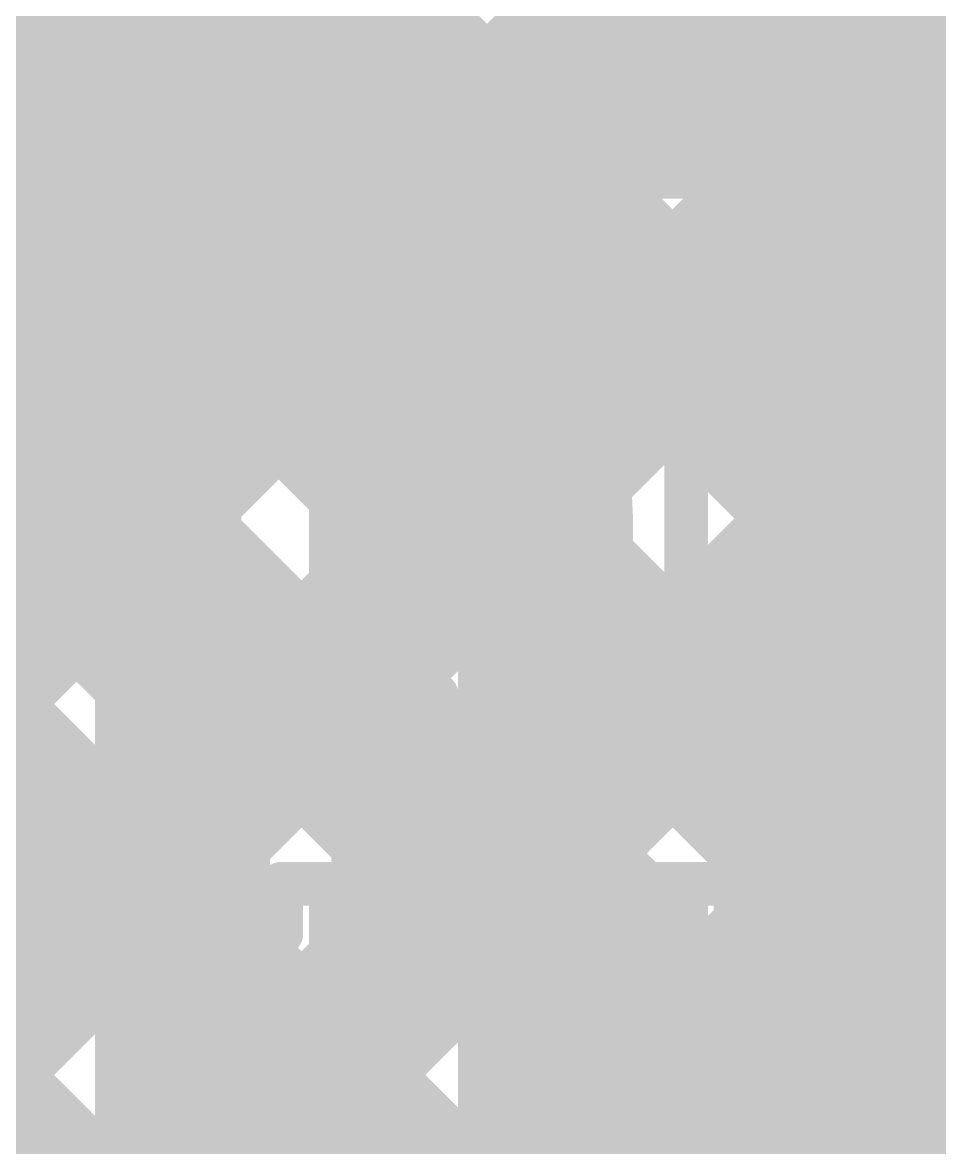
# Model space of a CAD drawing. Header units: millimetres. Extents: x 13 to 259, y -2 to 326.
# Drawn here: x 139.369 to 141.466, y 113.537 to 116.11 of the extents above; entities that cross this region are included whole.
import ezdxf

# ---------------------------------------------------------------- set-up
doc = ezdxf.new("R2010")
doc.units = ezdxf.units.MM
for name, color, linetype in [('ConnectLayer', 7, 'Continuous'), ('Mechanical14', 56, 'Continuous'), ('Mechanical8', 56, 'Continuous'), ('MidLayer3', 90, 'Continuous'), ('MidLayer4', 156, 'Continuous')]:
    doc.layers.add(name, color=color, linetype=linetype)

# ---------------------------------------------------------------- blocks, each defined once
blk = doc.blocks.new('SAMTEC_ASP_127797_01_185')
at = {"layer": 'Mechanical14', "const_width": 0.1}
for points in [[(-13.6652, 5.7404), (-14.2748, 5.7404)], [(-13.6652, 5.7404), (-14.2748, 5.7404)], [(-13.6652, 5.5994), (-13.6652, 5.7404)], [(-12.3952, 5.7404), (-13.0048, 5.7404)], [(-12.3952, 5.7404), (-13.0048, 5.7404)], [(-13.0048, 5.5994), (-13.0048, 5.7404)], [(-12.3952, 5.5994), (-12.3952, 5.7404)], [(-11.1252, 5.7404), (-11.7348, 5.7404)], [(-11.1252, 5.7404), (-11.7348, 5.7404)], [(-11.7348, 5.5994), (-11.7348, 5.7404)], [(-13.5509, 5.5994), (-13.6652, 5.5994)], [(-13.5509, 5.2438), (-13.5509, 5.5994)], [(-13.0048, 5.5994), (-13.1191, 5.5994)], [(-13.1191, 5.2438), (-13.1191, 5.5994)], [(-12.2809, 5.5994), (-12.3952, 5.5994)], [(-12.2809, 5.2438), (-12.2809, 5.5994)], [(-11.7348, 5.5994), (-11.8491, 5.5994)], [(-11.8491, 5.2438), (-11.8491, 5.5994)], [(-13.5509, 5.4864), (-14.3891, 5.4864)], [(-13.5509, 5.4864), (-14.3891, 5.4864)], [(-12.2809, 5.4864), (-13.1191, 5.4864)], [(-12.2809, 5.4864), (-13.1191, 5.4864)], [(-11.0109, 5.4864), (-11.8491, 5.4864)], [(-11.0109, 5.4864), (-11.8491, 5.4864)], [(-13.1191, 5.2438), (-13.5509, 5.2438)], [(-11.8491, 5.2438), (-12.2809, 5.2438)], [(-13.1191, 4.9162), (-13.5509, 4.9162)], [(-13.5509, 4.5606), (-13.5509, 4.9162)], [(-13.1191, 4.5606), (-13.1191, 4.9162)], [(-12.2809, 4.5606), (-12.2809, 4.9162)], [(-11.8491, 4.9162), (-12.2809, 4.9162)], [(-11.8491, 4.5606), (-11.8491, 4.9162)], [(-13.5509, 4.6736), (-14.3891, 4.6736)], [(-12.2809, 4.6736), (-13.1191, 4.6736)], [(-11.0109, 4.6736), (-11.8491, 4.6736)], [(-13.6652, 4.4196), (-13.6652, 4.5606)], [(-13.5509, 4.5606), (-13.6652, 4.5606)], [(-13.0048, 4.5606), (-13.1191, 4.5606)], [(-13.0048, 4.4196), (-13.0048, 4.5606)], [(-12.3952, 4.4196), (-12.3952, 4.5606)], [(-12.2809, 4.5606), (-12.3952, 4.5606)], [(-11.7348, 4.5606), (-11.8491, 4.5606)], [(-11.7348, 4.4196), (-11.7348, 4.5606)], [(-13.6652, 4.4196), (-14.2748, 4.4196)], [(-12.3952, 4.4196), (-13.0048, 4.4196)], [(-11.1252, 4.4196), (-11.7348, 4.4196)]]:
    blk.add_lwpolyline(points, dxfattribs=at)
at = {"layer": 'Mechanical14', "const_width": 0.05}
for points in [[(-13.6902, 5.7404, 1), (-13.6402, 5.7404, 1)], [(-13.6902, 5.7404, 1), (-13.6402, 5.7404, 1)], [(-13.6902, 5.7404, 1), (-13.6402, 5.7404, 1)], [(-13.0298, 5.7404, 1), (-12.9798, 5.7404, 1)], [(-13.0298, 5.7404, 1), (-12.9798, 5.7404, 1)], [(-13.0298, 5.7404, 1), (-12.9798, 5.7404, 1)], [(-12.4202, 5.7404, 1), (-12.3702, 5.7404, 1)], [(-12.4202, 5.7404, 1), (-12.3702, 5.7404, 1)], [(-12.4202, 5.7404, 1), (-12.3702, 5.7404, 1)], [(-11.7598, 5.7404, 1), (-11.7098, 5.7404, 1)], [(-11.7598, 5.7404, 1), (-11.7098, 5.7404, 1)], [(-11.7598, 5.7404, 1), (-11.7098, 5.7404, 1)], [(-13.6902, 5.5994, 1), (-13.6402, 5.5994, 1)], [(-13.6902, 5.5994, 1), (-13.6402, 5.5994, 1)], [(-13.5759, 5.5994, 1), (-13.5259, 5.5994, 1)], [(-13.5759, 5.5994, 1), (-13.5259, 5.5994, 1)], [(-13.1441, 5.5994, 1), (-13.0941, 5.5994, 1)], [(-13.1441, 5.5994, 1), (-13.0941, 5.5994, 1)], [(-13.0298, 5.5994, 1), (-12.9798, 5.5994, 1)], [(-13.0298, 5.5994, 1), (-12.9798, 5.5994, 1)], [(-12.4202, 5.5994, 1), (-12.3702, 5.5994, 1)], [(-12.4202, 5.5994, 1), (-12.3702, 5.5994, 1)], [(-12.3059, 5.5994, 1), (-12.2559, 5.5994, 1)], [(-12.3059, 5.5994, 1), (-12.2559, 5.5994, 1)], [(-11.8741, 5.5994, 1), (-11.8241, 5.5994, 1)], [(-11.8741, 5.5994, 1), (-11.8241, 5.5994, 1)], [(-11.7598, 5.5994, 1), (-11.7098, 5.5994, 1)], [(-11.7598, 5.5994, 1), (-11.7098, 5.5994, 1)], [(-13.5759, 5.4864, 1), (-13.5259, 5.4864, 1)], [(-13.5759, 5.4864, 1), (-13.5259, 5.4864, 1)], [(-13.1441, 5.4864, 1), (-13.0941, 5.4864, 1)], [(-13.1441, 5.4864, 1), (-13.0941, 5.4864, 1)], [(-12.3059, 5.4864, 1), (-12.2559, 5.4864, 1)], [(-12.3059, 5.4864, 1), (-12.2559, 5.4864, 1)], [(-11.8741, 5.4864, 1), (-11.8241, 5.4864, 1)], [(-11.8741, 5.4864, 1), (-11.8241, 5.4864, 1)], [(-13.5759, 5.2438, 1), (-13.5259, 5.2438, 1)], [(-13.5759, 5.2438, 1), (-13.5259, 5.2438, 1)], [(-13.1441, 5.2438, 1), (-13.0941, 5.2438, 1)], [(-13.1441, 5.2438, 1), (-13.0941, 5.2438, 1)], [(-12.3059, 5.2438, 1), (-12.2559, 5.2438, 1)], [(-12.3059, 5.2438, 1), (-12.2559, 5.2438, 1)], [(-11.8741, 5.2438, 1), (-11.8241, 5.2438, 1)], [(-11.8741, 5.2438, 1), (-11.8241, 5.2438, 1)], [(-13.5759, 4.9162, 1), (-13.5259, 4.9162, 1)], [(-13.5759, 4.9162, 1), (-13.5259, 4.9162, 1)], [(-13.1441, 4.9162, 1), (-13.0941, 4.9162, 1)], [(-13.1441, 4.9162, 1), (-13.0941, 4.9162, 1)], [(-12.3059, 4.9162, 1), (-12.2559, 4.9162, 1)], [(-12.3059, 4.9162, 1), (-12.2559, 4.9162, 1)], [(-11.8741, 4.9162, 1), (-11.8241, 4.9162, 1)], [(-11.8741, 4.9162, 1), (-11.8241, 4.9162, 1)], [(-13.5759, 4.6736, 1), (-13.5259, 4.6736, 1)], [(-13.1441, 4.6736, 1), (-13.0941, 4.6736, 1)], [(-12.3059, 4.6736, 1), (-12.2559, 4.6736, 1)], [(-11.8741, 4.6736, 1), (-11.8241, 4.6736, 1)], [(-13.6902, 4.5606, 1), (-13.6402, 4.5606, 1)], [(-13.6902, 4.5606, 1), (-13.6402, 4.5606, 1)], [(-13.5759, 4.5606, 1), (-13.5259, 4.5606, 1)], [(-13.5759, 4.5606, 1), (-13.5259, 4.5606, 1)], [(-13.1441, 4.5606, 1), (-13.0941, 4.5606, 1)], [(-13.1441, 4.5606, 1), (-13.0941, 4.5606, 1)], [(-13.0298, 4.5606, 1), (-12.9798, 4.5606, 1)], [(-13.0298, 4.5606, 1), (-12.9798, 4.5606, 1)], [(-12.4202, 4.5606, 1), (-12.3702, 4.5606, 1)], [(-12.4202, 4.5606, 1), (-12.3702, 4.5606, 1)], [(-12.3059, 4.5606, 1), (-12.2559, 4.5606, 1)], [(-12.3059, 4.5606, 1), (-12.2559, 4.5606, 1)], [(-11.8741, 4.5606, 1), (-11.8241, 4.5606, 1)], [(-11.8741, 4.5606, 1), (-11.8241, 4.5606, 1)], [(-11.7598, 4.5606, 1), (-11.7098, 4.5606, 1)], [(-11.7598, 4.5606, 1), (-11.7098, 4.5606, 1)], [(-13.6902, 4.4196, 1), (-13.6402, 4.4196, 1)], [(-13.6902, 4.4196, 1), (-13.6402, 4.4196, 1)], [(-13.0298, 4.4196, 1), (-12.9798, 4.4196, 1)], [(-13.0298, 4.4196, 1), (-12.9798, 4.4196, 1)], [(-12.4202, 4.4196, 1), (-12.3702, 4.4196, 1)], [(-12.4202, 4.4196, 1), (-12.3702, 4.4196, 1)], [(-11.7598, 4.4196, 1), (-11.7098, 4.4196, 1)], [(-11.7598, 4.4196, 1), (-11.7098, 4.4196, 1)]]:
    blk.add_lwpolyline(points, format="xyb", close=True, dxfattribs=at)
at = {"layer": 'Mechanical8', "const_width": 0.1}
for points in [[(-13.335, 3.175), (-13.335, 4.175)], [(-12.065, 3.175), (-12.065, 4.175)]]:
    blk.add_lwpolyline(points, dxfattribs=at)
at = {"layer": 'Mechanical8', "const_width": 0.05}
for points in [[(-13.36, 4.175, 1), (-13.31, 4.175, 1)], [(-12.09, 4.175, 1), (-12.04, 4.175, 1)]]:
    blk.add_lwpolyline(points, format="xyb", close=True, dxfattribs=at)

msp = doc.modelspace()

# ---------------------------------------------------------------- linework, layer by layer
at = {"layer": 'ConnectLayer', "const_width": 0.4}
for points in [[(132.7821, 124.3214), (147.8674, 109.2362)], [(132.7821, 124.3214), (141.26, 115.8435)], [(132.7596, 123.4955), (147.5365, 108.7185)], [(132.7596, 123.4955), (141.26, 114.995)], [(132.6089, 122.7976), (148.3728, 107.0337)], [(138.9722, 116.062), (143.7617, 120.8515)], [(138.9722, 116.062), (143.7617, 120.8515)], [(138.9722, 116.062), (143.4426, 120.5324)], [(139.6656, 115.9069), (144.1588, 120.4)], [(140.5142, 115.9069), (145.0073, 120.4)], [(141.3627, 115.9069), (145.8558, 120.4)], [(139.081, 115.3222), (143.3158, 119.557)], [(139.081, 115.3222), (143.3158, 119.557)], [(141.26, 108.773), (141.26, 119.3614)], [(138.9618, 118.9902), (142.0452, 115.9069)], [(138.9619, 118.9902), (145.5348, 112.4173)], [(138.9619, 118.9902), (145.5348, 112.4173)], [(139.1384, 114.5311), (143.5841, 118.9768)], [(139.1384, 114.5311), (143.5841, 118.9768)], [(138.1738, 118.9298), (147.8674, 109.2362)], [(136.5108, 118.8957), (148.3728, 107.0337)], [(137.3593, 118.8957), (147.5365, 108.7185)], [(139.1321, 117.9714), (141.1966, 115.9069)], [(133.8952, 108.4393), (143.3215, 117.8657)], [(133.8952, 108.4393), (143.3215, 117.8657)], [(139.7354, 115.9766), (141.26, 117.5013)], [(137.8697, 110.7168), (144.4969, 117.344)], [(137.8697, 110.7168), (144.4969, 117.344)], [(138.978, 110.9766), (145.2806, 117.2792)], [(138.978, 110.9766), (145.2806, 117.2792)], [(137.4273, 111.1229), (143.5672, 117.2629)], [(137.4273, 111.1229), (143.5672, 117.2629)], [(139.1096, 117.1454), (140.3481, 115.9069)], [(140.1596, 115.5523), (141.26, 116.6527)], [(138.9589, 116.4476), (139.4996, 115.9069)], [(139.2685, 116.4435), (140.4435, 115.2685)], [(139.0937, 115.9069), (145.6745, 115.9069)], [(140.5481, 115.0923), (141.26, 115.8042)], [(139.1307, 115.4273), (147.702, 106.856)], [(139.1307, 115.4273), (147.702, 106.856)], [(139.1253, 115.4129), (139.735, 114.8031)], [(134.0348, 108.579), (140.8227, 115.3669)], [(137.4273, 111.1229), (141.6712, 115.3669)], [(137.8697, 110.7168), (142.5198, 115.3669)], [(138.978, 110.9766), (143.3683, 115.3669)], [(139.1052, 115.3669), (145.6745, 115.3669)], [(139.1384, 114.5311), (139.9742, 115.3669)], [(139.1911, 115.3669), (146.51, 108.0479)], [(140.0396, 115.3669), (146.51, 108.8965)], [(140.8882, 115.3669), (146.51, 109.745)], [(139.1384, 114.5311), (139.5727, 114.9654)], [(140.565, 109.2444), (140.565, 114.975)], [(140.565, 114.2607), (141.26, 114.9557)], [(140.565, 114.8415), (141.26, 114.1465)], [(139.735, 109.2444), (139.735, 114.8031)], [(139.1143, 114.5952), (147.6491, 106.0604)], [(139.1143, 114.5952), (147.6491, 106.0604)], [(139.1143, 114.5952), (146.51, 107.1994)], [(139.1143, 114.5952), (139.735, 113.9744)], [(138.1358, 112.68), (139.735, 114.2792)], [(140.565, 113.4122), (141.26, 114.1072)], [(140.565, 113.9929), (141.26, 113.2979)], [(138.9559, 113.9051), (148.3526, 104.5083)], [(138.9559, 113.9051), (148.3526, 104.5083)], [(138.9559, 113.9051), (146.51, 106.3509)], [(138.9559, 113.9051), (139.735, 113.1259)], [(138.4, 112.0957), (139.735, 113.4307)]]:
    msp.add_lwpolyline(points, dxfattribs=at)
at = {"layer": 'ConnectLayer', "const_width": 0.2}
for points in [[(139.6354, 115.9766, 1), (139.8354, 115.9766, 1)], [(139.3996, 115.9069, 1), (139.5996, 115.9069, 1)], [(139.5656, 115.9069, 1), (139.7656, 115.9069, 1)], [(140.2481, 115.9069, 1), (140.4481, 115.9069, 1)], [(140.4142, 115.9069, 1), (140.6142, 115.9069, 1)], [(141.0966, 115.9069, 1), (141.2966, 115.9069, 1)], [(141.2627, 115.9069, 1), (141.4627, 115.9069, 1)], [(141.16, 115.8435, 1), (141.36, 115.8435, 1)], [(141.16, 115.8042, 1), (141.36, 115.8042, 1)], [(140.0596, 115.5523, 1), (140.2596, 115.5523, 1)], [(139.0911, 115.3669, 1), (139.2911, 115.3669, 1)], [(139.8742, 115.3669, 1), (140.0742, 115.3669, 1)], [(139.9396, 115.3669, 1), (140.1396, 115.3669, 1)], [(140.7227, 115.3669, 1), (140.9227, 115.3669, 1)], [(140.7882, 115.3669, 1), (140.9882, 115.3669, 1)], [(140.3435, 115.2685, 1), (140.5435, 115.2685, 1)], [(140.3435, 115.2685, 1), (140.5435, 115.2685, 1)], [(140.3435, 115.2685, 1), (140.5435, 115.2685, 1)], [(140.4481, 115.0923, 1), (140.6481, 115.0923, 1)], [(141.16, 114.995, 1), (141.36, 114.995, 1)], [(139.4727, 114.9654, 1), (139.6727, 114.9654, 1)], [(140.465, 114.975, 1), (140.665, 114.975, 1)], [(140.465, 114.975, 1), (140.665, 114.975, 1)], [(140.465, 114.975, 1), (140.665, 114.975, 1)], [(141.16, 114.9557, 1), (141.36, 114.9557, 1)], [(140.465, 114.8415, 1), (140.665, 114.8415, 1)], [(139.635, 114.8031, 1), (139.835, 114.8031, 1)], [(139.635, 114.8031, 1), (139.835, 114.8031, 1)], [(139.635, 114.2792, 1), (139.835, 114.2792, 1)], [(140.465, 114.2607, 1), (140.665, 114.2607, 1)], [(141.16, 114.1465, 1), (141.36, 114.1465, 1)], [(141.16, 114.1072, 1), (141.36, 114.1072, 1)], [(140.465, 113.9929, 1), (140.665, 113.9929, 1)], [(139.635, 113.9744, 1), (139.835, 113.9744, 1)], [(139.635, 113.4307, 1), (139.835, 113.4307, 1)], [(140.465, 113.4122, 1), (140.665, 113.4122, 1)]]:
    msp.add_lwpolyline(points, format="xyb", close=True, dxfattribs=at)
at = {"layer": 'ConnectLayer', "const_width": 0.4}
msp.add_lwpolyline([(140.4435, 115.2685, -0.198912), (140.565, 114.975)], format="xyb", dxfattribs=at)
msp.add_lwpolyline([(140.4435, 115.2685, -0.198912), (140.565, 114.975)], format="xyb", dxfattribs=at)
at = {"layer": 'MidLayer3', "const_width": 0.15}
for points in [[(138.975, 116.15), (140.15, 114.975)], [(140.15, 108.825), (140.15, 114.975)]]:
    msp.add_lwpolyline(points, dxfattribs=at)
at = {"layer": 'MidLayer3', "const_width": 0.075}
msp.add_lwpolyline([(140.1125, 114.975, 1), (140.1875, 114.975, 1)], format="xyb", close=True, dxfattribs=at)
msp.add_lwpolyline([(140.1125, 114.975, 1), (140.1875, 114.975, 1)], format="xyb", close=True, dxfattribs=at)
at = {"layer": 'MidLayer4', "const_width": 0.15}
for points in [[(138.575, 115.6257), (139.845, 114.3557)], [(139.845, 114.3557), (139.845, 114.3557)], [(139.845, 114.3557), (140.5443, 114.3557)], [(140.5443, 114.3557), (142.6, 112.3)]]:
    msp.add_lwpolyline(points, dxfattribs=at)
at = {"layer": 'MidLayer4', "const_width": 0.075}
for points in [[(139.8075, 114.3557, 1), (139.8825, 114.3557, 1)], [(139.8075, 114.3557, 1), (139.8825, 114.3557, 1)], [(139.8075, 114.3557, 1), (139.8825, 114.3557, 1)], [(139.8075, 114.3557, 1), (139.8825, 114.3557, 1)], [(140.5068, 114.3557, 1), (140.5818, 114.3557, 1)], [(140.5068, 114.3557, 1), (140.5818, 114.3557, 1)]]:
    msp.add_lwpolyline(points, format="xyb", close=True, dxfattribs=at)

# ---------------------------------------------------------------- block references
at = {"rotation": 270}
msp.add_blockref('SAMTEC_ASP_127797_01_185', (135.4, 102.2907), dxfattribs=at)

doc.saveas('drawing.dxf')
